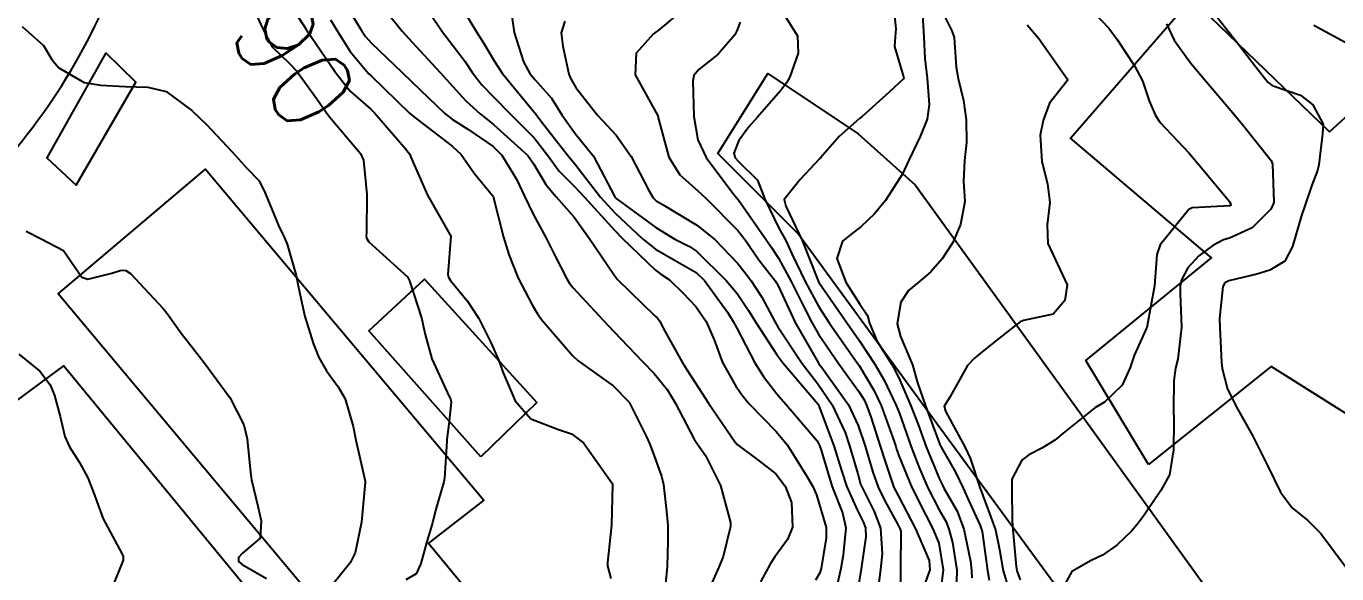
# Model space of a CAD drawing. Header units: metres. Extents: x 307586 to 320046, y 7427249 to 7434250.
# Drawn here: x 318664.1 to 318728.1, y 7429841.3 to 7429868 of the extents above; entities that cross this region are included whole.
import ezdxf
from ezdxf.enums import TextEntityAlignment as Align

# ---------------------------------------------------------------- set-up
doc = ezdxf.new("R2010")
doc.units = ezdxf.units.M
doc.header["$MEASUREMENT"] = 0
for name, color, linetype in [('Cotas', 45, 'Continuous'), ('Curvas de Nivel 1m', 11, 'Continuous'), ('Curvas de Nivel 5m', 15, 'Continuous'), ('Edificações', 30, 'Continuous'), ('Vias Primárias', 230, 'Continuous')]:
    doc.layers.add(name, color=color, linetype=linetype)
doc.styles.add('Style-STANDARD', font='STANDARD.shx')

msp = doc.modelspace()

# ---------------------------------------------------------------- linework, layer by layer
at = {"layer": 'Curvas de Nivel 1m', "flags": 128}
for points, elevation in [([(318680.94, 7429869.626), (318682.408, 7429867.785), (318682.907, 7429867.235), (318684.264, 7429865.766), (318684.886, 7429865.079), (318685.514, 7429864.385), (318686.221, 7429863.74), (318686.865, 7429863.227), (318688.542, 7429861.713), (318688.839, 7429861.285), (318689.424, 7429860.296), (318689.939, 7429859.693), (318690.808, 7429858.691), (318691.538, 7429857.673), (318692.775, 7429855.85), (318692.933, 7429855.658), (318694.755, 7429853.879), (318694.875, 7429853.759), (318694.975, 7429853.637), (318695.223, 7429853.156), (318696.086, 7429851.62), (318696.33, 7429851.227), (318696.713, 7429850.616), (318697.375, 7429849.603), (318698.675, 7429847.699), (318698.775, 7429847.588), (318699.869, 7429846.776), (318700.659, 7429846.153), (318701.111, 7429845.555), (318701.432, 7429844.765), (318701.474, 7429843.552), (318701.23, 7429842.947), (318700.611, 7429842.102), (318700.392, 7429841.777), (318700.281, 7429841.565), (318699.916, 7429840.89)], 786), ([(318684.94, 7429869.585), (318686.045, 7429867.743), (318686.379, 7429867.209), (318686.899, 7429866.326), (318687.299, 7429865.726), (318688.874, 7429863.811), (318688.919, 7429863.755), (318688.951, 7429863.709), (318689.234, 7429863.338), (318690.524, 7429861.685), (318690.667, 7429861.508), (318690.839, 7429861.295), (318692.104, 7429859.667), (318692.811, 7429858.883), (318694.138, 7429857.647), (318694.788, 7429857.128), (318695.737, 7429856.58), (318696.777, 7429855.985), (318697.178, 7429855.606), (318698.293, 7429854.059), (318698.577, 7429853.592), (318698.748, 7429853.271), (318699.629, 7429851.576), (318700.056, 7429850.909), (318700.708, 7429850.066), (318701.146, 7429849.556), (318702.676, 7429847.774), (318702.797, 7429847.539), (318702.852, 7429847.357), (318703.404, 7429845.532), (318703.908, 7429844.259), (318704.079, 7429843.526), (318703.952, 7429842.188), (318703.841, 7429841.528), (318703.605, 7429840.518)], 784), ([(318706.352, 7429869.499), (318706.517, 7429867.898), (318706.48, 7429867.496), (318706.45, 7429867.038), (318706.893, 7429865.545), (318706.903, 7429865.49), (318706.893, 7429865.458), (318706.189, 7429864.803), (318704.874, 7429863.613), (318704.821, 7429863.573), (318704.748, 7429863.521), (318703.758, 7429862.633), (318702.844, 7429861.599), (318702.817, 7429861.566), (318702.791, 7429861.541), (318701.842, 7429860.541), (318701.068, 7429859.558), (318701.149, 7429859.225), (318701.939, 7429857.549), (318702.723, 7429855.591), (318702.747, 7429855.54), (318702.772, 7429855.494), (318704.136, 7429853.526), (318704.74, 7429852.65), (318705.495, 7429851.508), (318705.949, 7429850.736), (318706.543, 7429849.492), (318706.697, 7429849.101), (318707.272, 7429847.484), (318707.645, 7429846.498), (318708.08, 7429845.476), (318708.642, 7429844.403), (318708.982, 7429843.81), (318709.114, 7429843.463), (318709.283, 7429842.801), (318709.491, 7429841.457), (318709.458, 7429840.323)], 778), ([(318676.932, 7429869.097), (318677.732, 7429867.842), (318678.896, 7429866.146), (318679.024, 7429865.957), (318679.11, 7429865.827), (318679.893, 7429864.825), (318680.875, 7429863.972), (318681.06, 7429863.798), (318682.513, 7429862.119), (318682.77, 7429861.781), (318682.841, 7429861.632), (318683.643, 7429859.772), (318684.793, 7429857.76), (318684.639, 7429855.897), (318684.681, 7429855.761), (318684.771, 7429855.609), (318685.609, 7429854.595), (318686.161, 7429853.739), (318686.736, 7429852.582), (318687.119, 7429851.726), (318687.346, 7429851.094), (318687.929, 7429849.718), (318688.69, 7429848.839), (318690.045, 7429848.327), (318690.679, 7429848.113), (318691.26, 7429847.674), (318692.654, 7429845.722), (318692.677, 7429845.66), (318692.681, 7429845.632), (318692.633, 7429843.66), (318692.435, 7429841.833), (318692.435, 7429841.662), (318692.597, 7429841.047)], 789), ([(318679.633, 7429869.119), (318680.43, 7429867.807), (318680.624, 7429867.518), (318680.907, 7429867.197), (318682.394, 7429865.785), (318682.888, 7429865.306), (318684.5, 7429863.764), (318684.869, 7429863.471), (318685.622, 7429862.989), (318686.849, 7429862.153), (318687.283, 7429861.726), (318687.991, 7429860.558), (318688.391, 7429859.714), (318688.81, 7429858.843), (318689.423, 7429857.701), (318689.887, 7429856.796), (318690.446, 7429855.685), (318690.571, 7429855.483), (318690.768, 7429855.237), (318692.22, 7429853.665), (318692.745, 7429853.118), (318694.15, 7429851.646), (318694.717, 7429851.061), (318695.352, 7429850.273), (318695.743, 7429849.624), (318696.677, 7429847.854), (318696.831, 7429847.608), (318697.223, 7429847.048), (318697.961, 7429845.597), (318698.446, 7429843.781), (318698.442, 7429843.592), (318698.085, 7429842.121), (318697.88, 7429841.597), (318697.48, 7429840.716)], 787), ([(318687.699, 7429868.954), (318687.878, 7429867.72), (318688.335, 7429866.279), (318688.64, 7429865.713), (318688.89, 7429865.416), (318689.697, 7429864.514), (318690.203, 7429863.69), (318690.859, 7429862.781), (318691.763, 7429861.671), (318692.801, 7429859.683), (318692.815, 7429859.66), (318692.868, 7429859.614), (318694.801, 7429858.188), (318695.722, 7429857.626), (318696.443, 7429857.269), (318696.787, 7429857.039), (318698.24, 7429855.595), (318698.767, 7429854.961), (318699.318, 7429854.141), (318699.672, 7429853.576), (318700.729, 7429851.95), (318701.024, 7429851.557), (318702.703, 7429849.577), (318702.73, 7429849.54), (318702.754, 7429849.487), (318703.496, 7429847.532), (318703.872, 7429846.317), (318704.13, 7429845.525), (318704.641, 7429844.374), (318704.93, 7429843.81), (318705.038, 7429843.514), (318705.06, 7429843.08), (318704.819, 7429841.517), (318704.588, 7429840.026)], 783), ([(318700.931, 7429868.783), (318701.713, 7429867.552), (318701.75, 7429866.706), (318701.346, 7429865.555), (318701.187, 7429865.26), (318700.886, 7429864.862), (318699.758, 7429863.577), (318699.34, 7429863.109), (318698.856, 7429862.434), (318698.609, 7429861.829), (318698.669, 7429861.592), (318698.841, 7429861.406), (318699.763, 7429860.507), (318700.126, 7429859.57), (318700.802, 7429858.165), (318701.142, 7429857.557), (318701.44, 7429856.9), (318702.085, 7429855.547), (318702.761, 7429854.315), (318703.264, 7429853.535), (318704.556, 7429851.691), (318704.677, 7429851.52), (318704.722, 7429851.45), (318705.449, 7429850.248), (318705.797, 7429849.504), (318706.432, 7429847.738), (318706.515, 7429847.492), (318706.552, 7429847.372), (318706.668, 7429847.034), (318707.295, 7429845.484), (318707.977, 7429844.139), (318708.333, 7429843.473), (318708.623, 7429842.781), (318708.838, 7429841.466), (318708.593, 7429839.48)], 779), ([(318721.558, 7429869.314), (318722.926, 7429867.558), (318723.143, 7429867.298), (318723.928, 7429866.269), (318724.689, 7429865.282), (318724.891, 7429865.131), (318726.278, 7429864.65), (318726.882, 7429864.176), (318727.381, 7429863.245), (318727.347, 7429862.763), (318727.172, 7429861.247), (318727.114, 7429860.974), (318726.833, 7429860.256), (318726.495, 7429859.255), (318726.337, 7429858.776), (318725.895, 7429857.264), (318725.512, 7429856.55), (318724.785, 7429856.112), (318724.154, 7429855.915), (318722.777, 7429855.581), (318722.591, 7429855.486), (318722.481, 7429855.303), (318722.318, 7429853.744), (318722.335, 7429853.304), (318722.43, 7429851.601), (318722.453, 7429851.303), (318722.713, 7429850.302), (318723.225, 7429849.295), (318723.943, 7429848.035), (318724.315, 7429847.284), (318724.672, 7429846.571), (318725.31, 7429845.27), (318725.874, 7429844.491), (318726.639, 7429843.888), (318727.28, 7429843.244), (318728.606, 7429841.458)], 772), ([(318678.92, 7429868.325), (318679.225, 7429867.825), (318679.876, 7429866.789), (318680.685, 7429865.803), (318680.786, 7429865.696), (318680.891, 7429865.592), (318682.778, 7429863.781), (318682.872, 7429863.696), (318683.237, 7429863.406), (318684.849, 7429862.169), (318685.297, 7429861.753), (318685.927, 7429860.837), (318686.823, 7429859.757), (318686.838, 7429859.73), (318686.85, 7429859.702), (318687.363, 7429857.724), (318687.627, 7429856.879), (318688.079, 7429855.717), (318688.76, 7429854.409), (318689.024, 7429853.975), (318689.223, 7429853.703), (318690.727, 7429851.935), (318691.005, 7429851.677), (318692.711, 7429850.463), (318693.5, 7429849.652), (318694.351, 7429847.97), (318694.486, 7429847.642), (318694.668, 7429847.165), (318695.068, 7429846.044), (318695.166, 7429845.632), (318695.326, 7429844.316), (318695.381, 7429843.629), (318695.378, 7429842.872), (318695.36, 7429841.629), (318695.23, 7429840.271)], 788), ([(318690.348, 7429868.262), (318690.175, 7429867.691), (318690.258, 7429867.042), (318690.556, 7429865.685), (318690.65, 7429865.444), (318690.886, 7429865.022), (318691.95, 7429863.669), (318692.859, 7429862.699), (318693.591, 7429861.653), (318694.445, 7429860.025), (318694.67, 7429859.642), (318694.821, 7429859.501), (318695.151, 7429859.302), (318696.803, 7429858.305), (318697.679, 7429857.601), (318698.782, 7429856.454), (318699.162, 7429855.97), (318699.448, 7429855.58), (318699.981, 7429854.788), (318700.627, 7429853.562), (318700.75, 7429853.34), (318701.949, 7429851.548), (318702.713, 7429850.554), (318703.409, 7429849.533), (318704.039, 7429848.171), (318704.262, 7429847.524), (318704.659, 7429846.159), (318704.798, 7429845.661), (318704.853, 7429845.517), (318705.458, 7429844.324), (318705.765, 7429843.503), (318705.856, 7429842.26), (318705.77, 7429841.503), (318705.663, 7429840.573)], 782), ([(318695.912, 7429868.641), (318694.916, 7429867.816), (318694.816, 7429867.74), (318694.68, 7429867.642), (318693.847, 7429866.707), (318693.796, 7429865.651), (318694.873, 7429863.683), (318694.889, 7429863.655), (318694.891, 7429863.64), (318694.897, 7429863.615), (318695.429, 7429861.631), (318695.966, 7429860.755), (318696.827, 7429859.993), (318697.256, 7429859.606), (318698.8, 7429858.045), (318699.162, 7429857.584), (318699.823, 7429856.614), (318700.648, 7429855.562), (318700.7, 7429855.489), (318700.771, 7429855.338), (318701.604, 7429853.551), (318702.724, 7429851.599), (318702.761, 7429851.54), (318702.899, 7429851.361), (318704.202, 7429849.525), (318704.688, 7429848.527), (318705.018, 7429847.515), (318705.394, 7429846.243), (318705.659, 7429845.505), (318705.982, 7429844.835), (318706.634, 7429843.647), (318706.718, 7429843.489), (318706.76, 7429843.36), (318706.748, 7429841.489), (318706.747, 7429841.343), (318706.718, 7429839.489)], 781), ([(318707.814, 7429868.597), (318707.891, 7429867.48), (318707.936, 7429866.447), (318708.049, 7429865.478), (318708.151, 7429864.206), (318708.046, 7429863.478), (318707.705, 7429862.637), (318707.155, 7429861.487), (318707.059, 7429861.269), (318706.836, 7429860.774), (318706.012, 7429859.502), (318705.473, 7429858.85), (318704.804, 7429858.231), (318704.409, 7429857.913), (318703.91, 7429857.529), (318703.642, 7429856.674), (318704.076, 7429855.527), (318704.762, 7429854.438), (318705.129, 7429853.886), (318705.237, 7429853.513), (318705.599, 7429852.648), (318706.317, 7429851.496), (318706.469, 7429851.242), (318706.715, 7429850.728), (318707.259, 7429849.484), (318707.606, 7429848.564), (318708.004, 7429847.477), (318708.657, 7429845.898), (318708.796, 7429845.609), (318708.871, 7429845.467), (318709.512, 7429844.328), (318709.847, 7429843.452), (318710.17, 7429841.887), (318710.218, 7429841.446), (318710.227, 7429841.074)], 777), ([(318708.927, 7429868.442), (318709.254, 7429867.801), (318709.372, 7429867.463), (318709.469, 7429866.029), (318709.557, 7429865.46), (318709.816, 7429864.39), (318709.953, 7429863.454), (318709.976, 7429862.334), (318709.867, 7429861.455), (318709.82, 7429860.443), (318709.891, 7429859.454), (318709.682, 7429858.333), (318709.295, 7429857.463), (318708.785, 7429856.666), (318708.225, 7429856.029), (318707.599, 7429855.482), (318707.136, 7429855.12), (318706.763, 7429854.539), (318706.589, 7429853.492), (318706.744, 7429852.863), (318707.332, 7429851.484), (318707.585, 7429850.61), (318707.968, 7429849.477), (318708.675, 7429847.6), (318708.735, 7429847.469), (318709.441, 7429846.238), (318709.8, 7429845.453), (318710.067, 7429844.868), (318710.635, 7429843.639), (318710.708, 7429843.439), (318710.729, 7429843.341), (318711.002, 7429841.436), (318711.075, 7429840.958)], 776), ([(318716.22, 7429868.665), (318716.928, 7429867.918), (318717.331, 7429867.366), (318718.173, 7429866.088), (318718.558, 7429865.353), (318718.883, 7429864.385), (318719.193, 7429863.662), (318719.416, 7429863.342), (318720.85, 7429861.817), (318721.267, 7429861.316), (318722.824, 7429859.44), (318722.871, 7429859.3), (318722.855, 7429859.268), (318722.822, 7429859.255), (318720.985, 7429859.155), (318720.82, 7429859.073), (318719.429, 7429857.341), (318719.273, 7429856.866), (318719.145, 7429855.344), (318718.795, 7429853.391), (318718.786, 7429853.349), (318718.783, 7429853.319), (318718.751, 7429853.242), (318718.155, 7429851.932), (318717.956, 7429851.358), (318717.578, 7429850.497), (318716.706, 7429849.666), (318716.23, 7429849.377), (318714.69, 7429848.15), (318714.291, 7429847.8), (318713.643, 7429847.41), (318713.007, 7429847.087), (318712.674, 7429846.834), (318712.187, 7429845.895), (318712.178, 7429845.425), (318712.198, 7429843.863), (318712.235, 7429843.424), (318712.395, 7429841.633), (318712.431, 7429841.422), (318712.599, 7429840.986)], 774), ([(318719.733, 7429868.14), (318720.104, 7429867.332), (318720.907, 7429866.233), (318721.694, 7429865.312), (318722.879, 7429863.907), (318723.381, 7429863.295), (318724.846, 7429861.468), (318724.913, 7429861.279), (318724.971, 7429859.424), (318724.934, 7429859.278), (318724.821, 7429859.071), (318723.924, 7429858.177), (318722.807, 7429857.675), (318722.525, 7429857.584), (318722.004, 7429857.308), (318721.311, 7429856.799), (318720.786, 7429856.225), (318720.473, 7429855.629), (318720.407, 7429855.325), (318720.398, 7429854.954), (318720.471, 7429853.324), (318720.29, 7429851.766), (318720.184, 7429851.328), (318720.088, 7429850.7), (318720.082, 7429849.329), (318720.092, 7429848.724), (318720.085, 7429847.329), (318719.88, 7429846.116), (318719.468, 7429845.338), (318718.641, 7429844.148), (318718.311, 7429843.679), (318718.03, 7429843.356), (318717.317, 7429842.668), (318716.615, 7429842.191), (318716.06, 7429841.929), (318715.116, 7429841.392), (318714.593, 7429840.445)], 773), ([(318726.931, 7429868.078), (318728.467, 7429867.235)], 771), ([(318663.859, 7429868.011), (318664.904, 7429867.085), (318665.305, 7429866.401), (318665.653, 7429865.989), (318666.883, 7429865.28), (318667.702, 7429865.144), (318668.884, 7429865.074), (318669.997, 7429865.046), (318670.882, 7429864.832), (318672.135, 7429863.907), (318672.863, 7429863.215), (318674.107, 7429861.887), (318674.835, 7429861.076), (318675.43, 7429860.472), (318675.72, 7429859.867), (318676.375, 7429858.281), (318676.583, 7429857.853), (318676.653, 7429857.714), (318676.788, 7429857.381), (318677.228, 7429855.845), (318677.346, 7429855.265), (318677.655, 7429853.841), (318678.075, 7429852.495), (318678.344, 7429851.834), (318678.717, 7429851.194), (318679.294, 7429850.406), (318679.629, 7429849.816), (318680.018, 7429848.475), (318680.153, 7429847.808), (318680.242, 7429847.379), (318680.6, 7429845.801), (318680.6, 7429845.749), (318680.422, 7429843.803), (318680.113, 7429842.305), (318679.872, 7429841.811), (318678.587, 7429840.221)], 791), ([(318664.045, 7429858.007), (318664.789, 7429857.631), (318665.869, 7429857.069), (318666.618, 7429855.972), (318666.77, 7429855.772), (318667.061, 7429855.675), (318668.233, 7429855.955), (318668.642, 7429856.084), (318668.774, 7429856.104), (318668.915, 7429856.089), (318669.151, 7429855.944), (318670.748, 7429854.242), (318670.989, 7429853.918), (318671.623, 7429853.022), (318672.492, 7429851.902), (318672.72, 7429851.619), (318673.995, 7429849.887), (318674.683, 7429848.545), (318674.843, 7429847.877), (318675.001, 7429846.219), (318675.05, 7429845.874), (318675.358, 7429844.587), (318675.522, 7429843.867), (318675.474, 7429843.013), (318674.609, 7429842.283), (318674.417, 7429842.071), (318674.422, 7429841.882), (318674.601, 7429841.724), (318675.786, 7429841.053)], 792), ([(318663.692, 7429852.01), (318664.715, 7429851.17), (318665.216, 7429850.5), (318665.427, 7429849.989), (318665.706, 7429848.966), (318665.933, 7429847.981), (318666.167, 7429847.477), (318666.66, 7429846.705), (318667.056, 7429845.966), (318667.316, 7429845.29), (318667.805, 7429843.958), (318668.608, 7429842.486), (318668.791, 7429842.134), (318668.783, 7429841.947), (318668.598, 7429841.462), (318668.159, 7429840.383)], 793)]:
    msp.add_lwpolyline(points, dxfattribs=dict(at, elevation=elevation))
at = {"layer": 'Curvas de Nivel 5m', "flags": 128}
for points, elevation in [([(318674.935, 7429869.346), (318675.624, 7429867.869), (318676.059, 7429867.017), (318676.897, 7429866.223), (318677.258, 7429865.846), (318678.243, 7429864.472), (318678.692, 7429863.832), (318678.87, 7429863.603), (318680.379, 7429861.807), (318680.52, 7429861.485), (318680.683, 7429859.802), (318680.665, 7429857.932), (318680.651, 7429857.802), (318680.664, 7429857.674), (318680.79, 7429857.484), (318682.671, 7429855.781), (318682.771, 7429855.585), (318683.354, 7429853.774), (318683.541, 7429852.972), (318683.864, 7429851.769), (318684.705, 7429849.94), (318684.766, 7429849.822), (318684.791, 7429849.759), (318684.802, 7429849.658), (318684.685, 7429848.589), (318684.594, 7429847.841), (318684.587, 7429847.761), (318684.474, 7429845.943), (318684.442, 7429845.762), (318684.043, 7429844.362), (318683.886, 7429843.767), (318683.598, 7429842.79), (318683.331, 7429841.773), (318683.094, 7429841.279), (318682.595, 7429840.985)], 790), ([(318683.2, 7429869.516), (318684.368, 7429867.765), (318684.906, 7429867.063), (318685.465, 7429866.318), (318685.847, 7429865.746), (318686.31, 7429865.162), (318686.881, 7429864.56), (318687.708, 7429863.722), (318688.856, 7429862.566), (318689.53, 7429861.7), (318690.082, 7429860.938), (318690.828, 7429860.189), (318691.323, 7429859.675), (318692.799, 7429858.037), (318693.171, 7429857.656), (318694.778, 7429856.101), (318695.046, 7429855.906), (318695.472, 7429855.63), (318696.134, 7429854.987), (318696.76, 7429854.332), (318697.262, 7429853.605), (318697.64, 7429852.7), (318698.054, 7429851.597), (318698.711, 7429850.448), (318699.063, 7429849.942), (318699.357, 7429849.58), (318700.683, 7429848.222), (318701.232, 7429847.554), (318702.196, 7429846.006), (318702.464, 7429845.542), (318702.649, 7429845.132), (318703.114, 7429843.535), (318703.124, 7429843.037), (318702.868, 7429841.537), (318702.809, 7429841.329), (318702.597, 7429840.969)], 785), ([(318698.922, 7429868.211), (318698.745, 7429867.762), (318698.654, 7429867.593), (318697.849, 7429866.655), (318696.896, 7429865.914), (318696.647, 7429865.614), (318696.612, 7429865.336), (318696.653, 7429863.613), (318696.856, 7429862.467), (318697.265, 7429861.606), (318698.616, 7429859.801), (318698.794, 7429859.59), (318698.822, 7429859.555), (318700.2, 7429857.569), (318700.446, 7429857.221), (318700.784, 7429856.695), (318701.401, 7429855.554), (318702.062, 7429854.245), (318702.415, 7429853.543), (318702.745, 7429852.981), (318703.741, 7429851.53), (318704.709, 7429850.174), (318704.965, 7429849.776), (318705.086, 7429849.514), (318705.309, 7429848.895), (318705.76, 7429847.504), (318705.977, 7429846.811), (318706.427, 7429845.493), (318706.497, 7429845.338), (318706.649, 7429845.064), (318707.487, 7429843.481), (318708.153, 7429841.931), (318708.176, 7429841.474), (318707.764, 7429840.305)], 780), ([(318712.93, 7429868.093), (318713.509, 7429867.414), (318714.894, 7429865.457), (318714.906, 7429865.4), (318714.892, 7429865.349), (318714.021, 7429864.269), (318713.717, 7429863.412), (318713.575, 7429862.7), (318713.645, 7429861.412), (318713.918, 7429860.323), (318714.043, 7429859.408), (318713.906, 7429858.315), (318713.944, 7429857.409), (318714.776, 7429855.634), (318714.891, 7429855.398), (318714.765, 7429854.62), (318714.203, 7429853.961), (318712.755, 7429853.65), (318712.589, 7429853.588), (318712.379, 7429853.424), (318711.475, 7429852.699), (318710.733, 7429852.113), (318710.359, 7429851.815), (318710.017, 7429851.451), (318709.155, 7429849.911), (318708.883, 7429849.467), (318708.941, 7429849.224), (318709.907, 7429847.451), (318710.148, 7429846.928), (318710.638, 7429845.44), (318710.653, 7429845.406), (318711.391, 7429843.432), (318711.579, 7429842.47), (318711.762, 7429841.428), (318712.267, 7429839.742)], 775)]:
    msp.add_lwpolyline(points, dxfattribs=dict(at, elevation=elevation))
at = {"layer": 'Edificações'}
for points in [[(318718.866, 7429846.61), (318715.795, 7429851.697), (318721.937, 7429856.71), (318715.046, 7429862.546), (318720.959, 7429869.374), (318727.701, 7429862.865), (318742.608, 7429876.482), (318748.826, 7429872.292), (318728.75, 7429848.948), (318724.849, 7429851.399), (318718.866, 7429846.61)], [(318667.945, 7429866.715), (318665.066, 7429861.593), (318666.486, 7429860.253), (318669.405, 7429865.296), (318667.945, 7429866.715)], [(318686.503, 7429830.004), (318665.616, 7429854.958), (318672.811, 7429861.046), (318686.403, 7429844.877), (318683.704, 7429842.781), (318691.1, 7429833.797), (318686.503, 7429830.004)], [(318686.261, 7429846.997), (318680.777, 7429853.144), (318683.499, 7429855.665), (318688.982, 7429849.637), (318686.261, 7429846.997)], [(318642.112, 7429836.766), (318654.904, 7429851.338), (318659.001, 7429846.348), (318665.897, 7429851.438), (318674.591, 7429840.858), (318666.796, 7429834.869), (318679.388, 7429821.295), (318672.793, 7429815.306), (318665.297, 7429823.59), (318660.8, 7429819.198), (318658.402, 7429821.394), (318656.403, 7429819.997), (318642.112, 7429836.766)]]:
    msp.add_lwpolyline(points, dxfattribs=at)
at = {"layer": 'Vias Primárias', "elevation": 800.925}
msp.add_lwpolyline([(318604.272, 7429803.959), (318624.517, 7429823.898), (318638.035, 7429837.055), (318656.63, 7429855.214), (318661.057, 7429859.397, 0.110499), (318668.412, 7429870.295, 0.105113), (318669.644, 7429877.736, 0.144309), (318663.05, 7429896.862, -0.000314), (318657.066, 7429905.28, 0.061367), (318650.213, 7429912.786), (318629.34, 7429934.203), (318620.114, 7429943.332, -0.273215), (318618.976, 7429947.657, -0.120746), (318619.82, 7429949.143), (318632.889, 7429962.843), (318638.664, 7429969.529), (318650.078, 7429981.703, 0.049779), (318659.028, 7429993.387, 0.009689), (318663.355, 7430000.69, 0.031254), (318666.343, 7430004.57, 1.758592)], format="xyb", dxfattribs=at)
msp.add_lwpolyline([(318604.272, 7429803.959), (318624.517, 7429823.898), (318638.035, 7429837.055), (318656.63, 7429855.214), (318661.057, 7429859.397, 0.110499), (318668.412, 7429870.295, 0.105113), (318669.644, 7429877.736, 0.144309), (318663.05, 7429896.862, -0.000314), (318657.066, 7429905.28, 0.061367), (318650.213, 7429912.786), (318629.34, 7429934.203), (318620.114, 7429943.332, -0.273215), (318618.976, 7429947.657, -0.120746), (318619.82, 7429949.143), (318632.889, 7429962.843), (318638.664, 7429969.529), (318650.078, 7429981.703, 0.049779), (318659.028, 7429993.387, 0.009689), (318663.355, 7430000.69, 0.031254), (318666.343, 7430004.57, 1.758592)], format="xyb", dxfattribs=at)
at = {"layer": 'Vias Primárias'}
msp.add_lwpolyline([(318727.213, 7429819.728), (318726.415, 7429823.746), (318724.147, 7429827.257), (318716.486, 7429837.76), (318708.545, 7429848.587), (318701.736, 7429857.891), (318697.825, 7429861.798), (318700.262, 7429865.704), (318704.684, 7429862.76), (318707.462, 7429860.269), (318715.289, 7429849.444), (318722.777, 7429839.067), (318729.531, 7429830.207, 0.188698)], format="xyb", dxfattribs=at)
msp.add_lwpolyline([(318727.213, 7429819.728), (318726.415, 7429823.746), (318724.147, 7429827.257), (318716.486, 7429837.76), (318708.545, 7429848.587), (318701.736, 7429857.891), (318697.825, 7429861.798), (318700.262, 7429865.704), (318704.684, 7429862.76), (318707.462, 7429860.269), (318715.289, 7429849.444), (318722.777, 7429839.067), (318729.531, 7429830.207, 0.188698)], format="xyb", dxfattribs=at)

# ---------------------------------------------------------------- texts
at = {"layer": 'Cotas', "style": 'Style-STANDARD'}
msp.add_text('790', height=4, rotation=302.87822, dxfattribs=at).set_placement((318676.285, 7429867.532, 790), align=Align.MIDDLE_CENTER)

doc.saveas('drawing.dxf')
